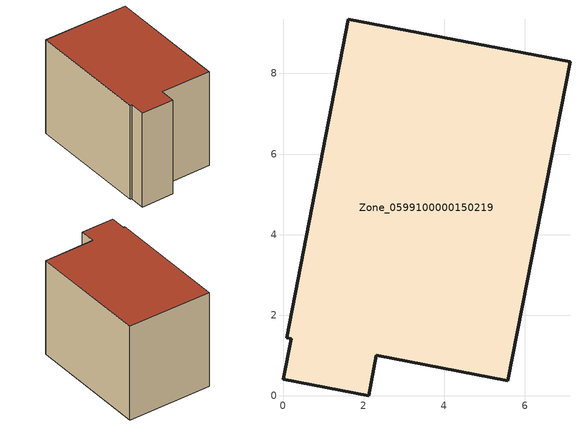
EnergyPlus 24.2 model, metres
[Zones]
Zone_0599100000150219
 floor ground (C_G): 2.32,1.01 2.13,0 0,0.41 0.2,1.42 0.09,1.44 1.62,9.35 7.12,8.29 5.58,0.38 z0
 wall outside (C_F): 2.13,0 2.32,1.01 5.58,0.38 7.12,8.29 1.62,9.35 0.09,1.44 0.2,1.42 0,0.41 2.13,0 z0:6.53
 roof outside (C_R): 2.32,1.01 5.58,0.38 7.12,8.29 1.62,9.35 0.09,1.44 0.2,1.42 0,0.41 2.13,0 z6.53
[BUILDING]
Pand.0599100000150219: North Axis=0; Terrain=City; Loads Convergence Tolerance Value=0.04; Temperature Convergence Tolerance Value=0.4; Solar Distribution=FullExterior; Maximum Number of Warmup Days=25; Minimum Number of Warmup Days=1
[Site:Location]
Rotterdam.The.Hague.AP_ZH_NLD Design_Conditions: Latitude=51.96; Longitude=4.45; Time Zone=1; Elevation=-4.5
[SITE:GROUNDTEMPERATURE:BUILDINGSURFACE]
18, 18, 18, 18, 18, 18, 18, 18, 18, 18, 18, 18
[MATERIAL] Thermal Absorptance=0.9; Solar Absorptance=0.7; Visible Absorptance=0.7
Name | Roughness | Thickness | Conductivity | Density | Specific Heat
G.TI.1946-1964 | MediumSmooth | 0.15 | 1 | 540 | 1210
F.TI.1946-1964 | Rough | 0.3 | 0.857143 | 1920 | 840
R.TI.1946-1964 | MediumRough | 0.2 | 0.277778 | 1500 | 1000
[CONSTRUCTION]
C_G: G.TI.1946-1964
C_F: F.TI.1946-1964
C_R: R.TI.1946-1964
[ZONE]
Zone_0599100000150219: Type=1; Multiplier=1; Ceiling Height=Autocalculate; Volume=Autocalculate; Floor Area=autocalculate; Part of Total Floor Area=Yes
[ZONEINFILTRATION:DESIGNFLOWRATE]
Infil_Zone_0599100000150219: Zone or ZoneList or Space or SpaceList=Zone_0599100000150219; Schedule=AlwaysOn; Design Flow Rate Calculation Method=Flow/Area; Flow Rate per Floor Area=0.003; Constant Term Coefficient=1; Temperature Term Coefficient=0; Velocity Term Coefficient=0; Velocity Squared Term Coefficient=0
[HVACTEMPLATE:ZONE:IDEALLOADSAIRSYSTEM]
Zone_0599100000150219: Maximum Heating Supply Air Temperature=50; Minimum Cooling Supply Air Temperature=13; Maximum Heating Supply Air Humidity Ratio=0.0156; Minimum Cooling Supply Air Humidity Ratio=0.0077; Heating Limit=NoLimit; Cooling Limit=NoLimit; Dehumidification Control Type=ConstantSensibleHeatRatio; Cooling Sensible Heat Ratio=0.7; Dehumidification Setpoint=60; Humidification Control Type=None; Humidification Setpoint=30; Outdoor Air Method=None; Outdoor Air Flow Rate per Person=0.00944; Outdoor Air Flow Rate per Zone Floor Area=0; Outdoor Air Flow Rate per Zone=0; Demand Controlled Ventilation Type=None; Outdoor Air Economizer Type=NoEconomizer; Heat Recovery Type=None; Sensible Heat Recovery Effectiveness=0.7; Latent Heat Recovery Effectiveness=0.65
[ZONECONTROL:THERMOSTAT]
ThermostatControl_Zone_0599100000150219: Zone or ZoneList=Zone_0599100000150219; Control Type Schedule=DualSetpointControlType; Control 1=Thermostat_Zone_0599100000150219; Temperature Difference Between Cutout And Setpoint=0
[THERMOSTATSETPOINT:DUALSETPOINT]
Thermostat_Zone_0599100000150219: Heating Setpoint Temperature Schedule=HeatingSetpoint_Zone_0599100000150219; Cooling Setpoint Temperature Schedule=CoolingSetpoint_Zone_0599100000150219
[SCHEDULE:COMPACT]
HeatingSetpoint_Zone_0599100000150219: Through: 12/31, For: AllDays, Until: 24:00, 21
CoolingSetpoint_Zone_0599100000150219: Through: 12/31, For: AllDays, Until: 24:00, 24
DualSetpointControlType: Through: 12/31, For: AllDays, Until: 24:00, 4
AlwaysOn: Through: 12/31, For: AllDays, Until: 24:00, 1
